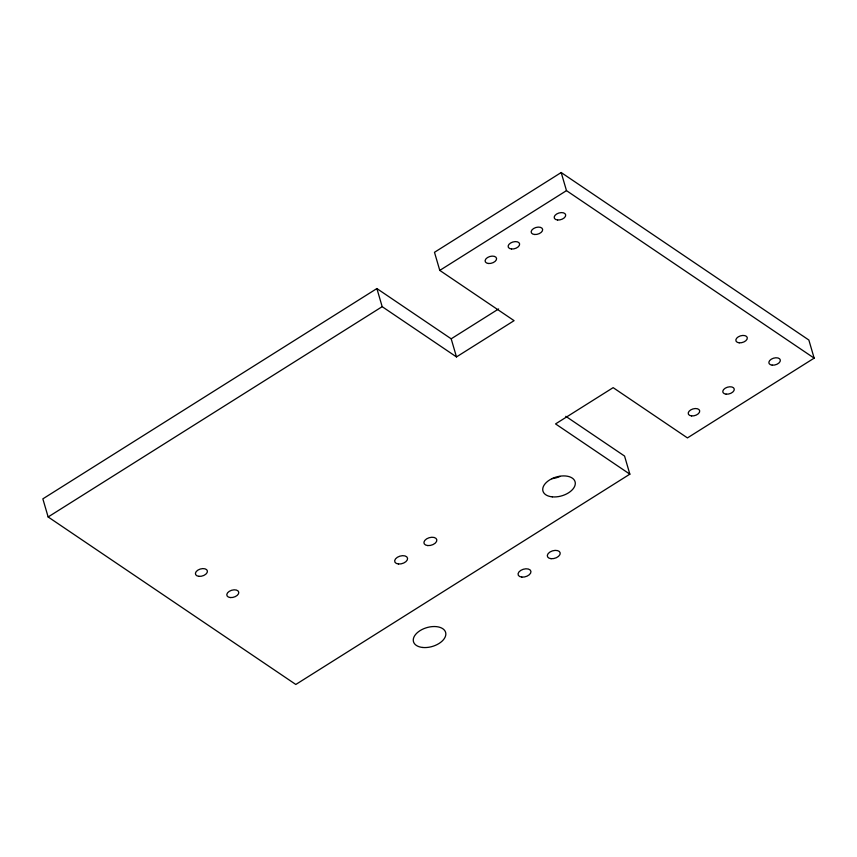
<?xml version="1.0" encoding="UTF-8"?>
<svg xmlns="http://www.w3.org/2000/svg" width="857" height="857" viewBox="0 0 857 857"><rect width="100%" height="100%" fill="white"/><g stroke="black" fill="none" stroke-linecap="round" stroke-linejoin="round"><path stroke-width="1.29" d="M629.852 474.167L555.55 423.915L613.141 387.653L687.443 437.906L814.15 358.14L808.858 340.036L561.185 172.536L434.488 252.301L439.78 270.405L514.082 320.657L456.481 356.919L451.189 338.815L376.887 288.563L42.85 498.86L48.142 516.964L295.815 684.464L629.852 474.167L624.56 456.063L565.781 416.309M48.142 516.964L382.179 306.667L456.481 356.919M439.78 270.405L566.488 190.64L814.15 358.14M451.189 338.815L498.624 308.948M561.185 172.536L566.488 190.64M376.887 288.563L382.179 306.667M560.039 476.428A16.733 9.813 -16.3 0 1 551.683 478.699M772.232 365.157A5.913 3.46 -16.3 0 0 780.331 360.058A5.913 3.46 -16.3 0 0 771.246 359.212A5.913 3.46 -16.3 0 0 772.232 365.157M552.283 496.856A16.733 9.813 -16.3 0 0 575.229 482.416A16.733 9.813 -16.3 0 0 549.519 480.006A16.733 9.813 -16.3 0 0 552.283 496.856M230.297 597.554A6.181 3.632 -16.3 0 0 238.771 592.219A6.181 3.632 -16.3 0 0 229.269 591.33A6.181 3.632 -16.3 0 0 230.297 597.554M422.822 647.485A16.733 9.813 -16.3 0 0 445.769 633.044A16.733 9.813 -16.3 0 0 420.059 630.634A16.733 9.813 -16.3 0 0 422.822 647.485M198.92 576.343A6.181 3.632 -16.3 0 0 207.405 570.998A6.181 3.632 -16.3 0 0 197.903 570.109A6.181 3.632 -16.3 0 0 198.92 576.343M398.451 563.992A6.652 3.899 -16.3 0 0 407.568 558.25A6.652 3.899 -16.3 0 0 397.348 557.296A6.652 3.899 -16.3 0 0 398.451 563.992M427.707 545.566A6.652 3.899 -16.3 0 0 436.824 539.835A6.652 3.899 -16.3 0 0 426.604 538.871A6.652 3.899 -16.3 0 0 427.707 545.566M521.827 577.104A6.652 3.899 -16.3 0 0 530.944 571.373A6.652 3.899 -16.3 0 0 520.735 570.408A6.652 3.899 -16.3 0 0 521.827 577.104M551.083 558.689A6.652 3.899 -16.3 0 0 560.199 552.947A6.652 3.899 -16.3 0 0 549.99 551.994A6.652 3.899 -16.3 0 0 551.083 558.689M534.543 234.497A5.913 3.46 -16.3 0 0 542.642 229.387A5.913 3.46 -16.3 0 0 533.568 228.54A5.913 3.46 -16.3 0 0 534.543 234.497M557.586 219.992A5.913 3.46 -16.3 0 0 565.684 214.893A5.913 3.46 -16.3 0 0 556.6 214.036A5.913 3.46 -16.3 0 0 557.586 219.992M739.205 342.821A5.913 3.46 -16.3 0 0 747.304 337.722A5.913 3.46 -16.3 0 0 738.231 336.876A5.913 3.46 -16.3 0 0 739.205 342.821M488.469 263.495A5.913 3.46 -16.3 0 0 496.567 258.396A5.913 3.46 -16.3 0 0 487.494 257.55A5.913 3.46 -16.3 0 0 488.469 263.495M511.511 248.991A5.913 3.46 -16.3 0 0 519.61 243.891A5.913 3.46 -16.3 0 0 510.526 243.045A5.913 3.46 -16.3 0 0 511.511 248.991M691.599 415.924A5.913 3.46 -16.3 0 0 699.698 410.824A5.913 3.46 -16.3 0 0 690.624 409.967A5.913 3.46 -16.3 0 0 691.599 415.924M726.158 394.166A5.913 3.46 -16.3 0 0 734.256 389.067A5.913 3.46 -16.3 0 0 725.172 388.221A5.913 3.46 -16.3 0 0 726.158 394.166"/></g></svg>
